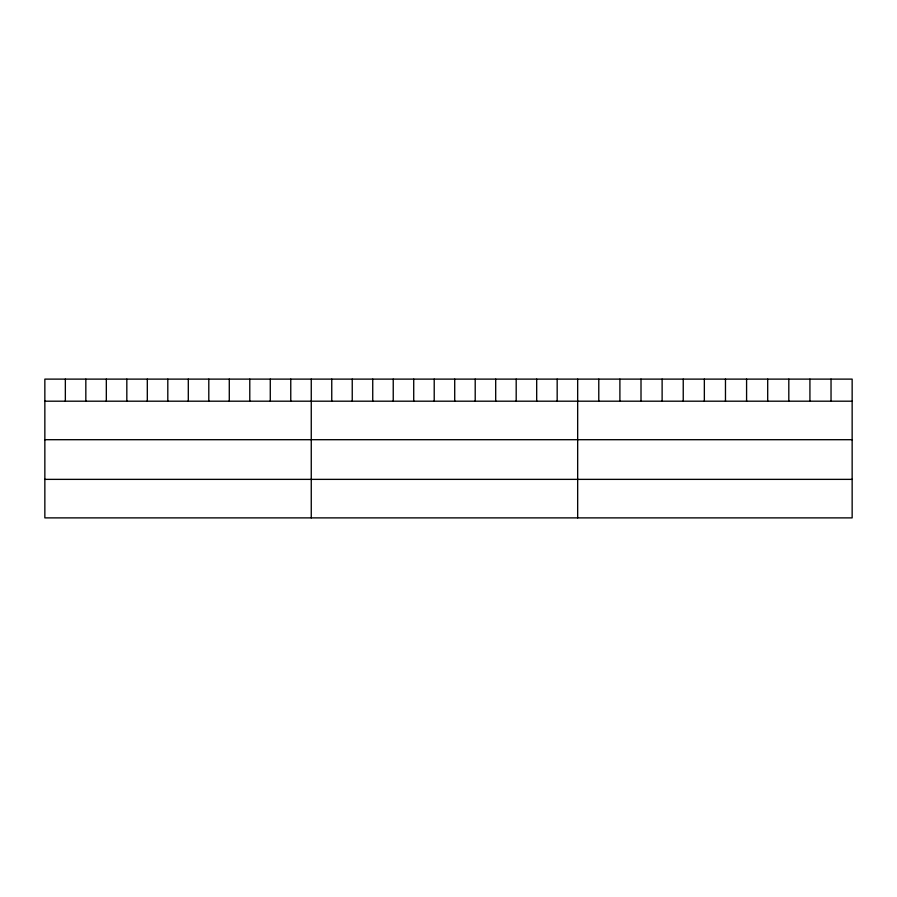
<?xml version="1.0" encoding="UTF-8"?>
<svg xmlns="http://www.w3.org/2000/svg" width="897" height="897" viewBox="0 0 897 897"><rect width="100%" height="100%" fill="white"/><g stroke="black" fill="none" stroke-linecap="round" stroke-linejoin="round"><path stroke-width="1.35" d="M852.15 401.194L852.15 517.883L44.85 517.883L44.85 379.117L852.15 379.117L852.15 401.194L44.85 401.194M44.85 439.698L852.15 439.698M44.85 479.368L852.15 479.368M831.037 379.117L831.037 401.194M809.924 379.117L809.924 401.194M788.811 379.117L788.811 401.194M767.697 379.117L767.697 401.194M746.584 379.117L746.584 401.194M725.471 379.117L725.471 401.194M704.347 379.117L704.347 401.194M683.234 379.117L683.234 401.194M662.121 379.117L662.121 401.194M641.007 379.117L641.007 401.194M619.894 379.117L619.894 401.194M598.781 379.117L598.781 401.194M577.668 379.117L577.668 517.883M557.172 379.117L557.172 401.194M536.686 379.117L536.686 401.194M516.19 379.117L516.19 401.194M495.693 379.117L495.693 401.194M475.208 379.117L475.208 401.194M454.712 379.117L454.712 401.194M434.215 379.117L434.215 401.194M413.719 379.117L413.719 401.194M393.234 379.117L393.234 401.194M372.737 379.117L372.737 401.194M352.241 379.117L352.241 401.194M331.755 379.117L331.755 401.194M311.259 379.117L311.259 517.883M290.763 379.117L290.763 401.194M270.277 379.117L270.277 401.194M249.781 379.117L249.781 401.194M229.284 379.117L229.284 401.194M208.799 379.117L208.799 401.194M188.303 379.117L188.303 401.194M167.806 379.117L167.806 401.194M147.31 379.117L147.31 401.194M126.825 379.117L126.825 401.194M106.328 379.117L106.328 401.194M85.832 379.117L85.832 401.194M65.346 379.117L65.346 401.194"/></g></svg>
